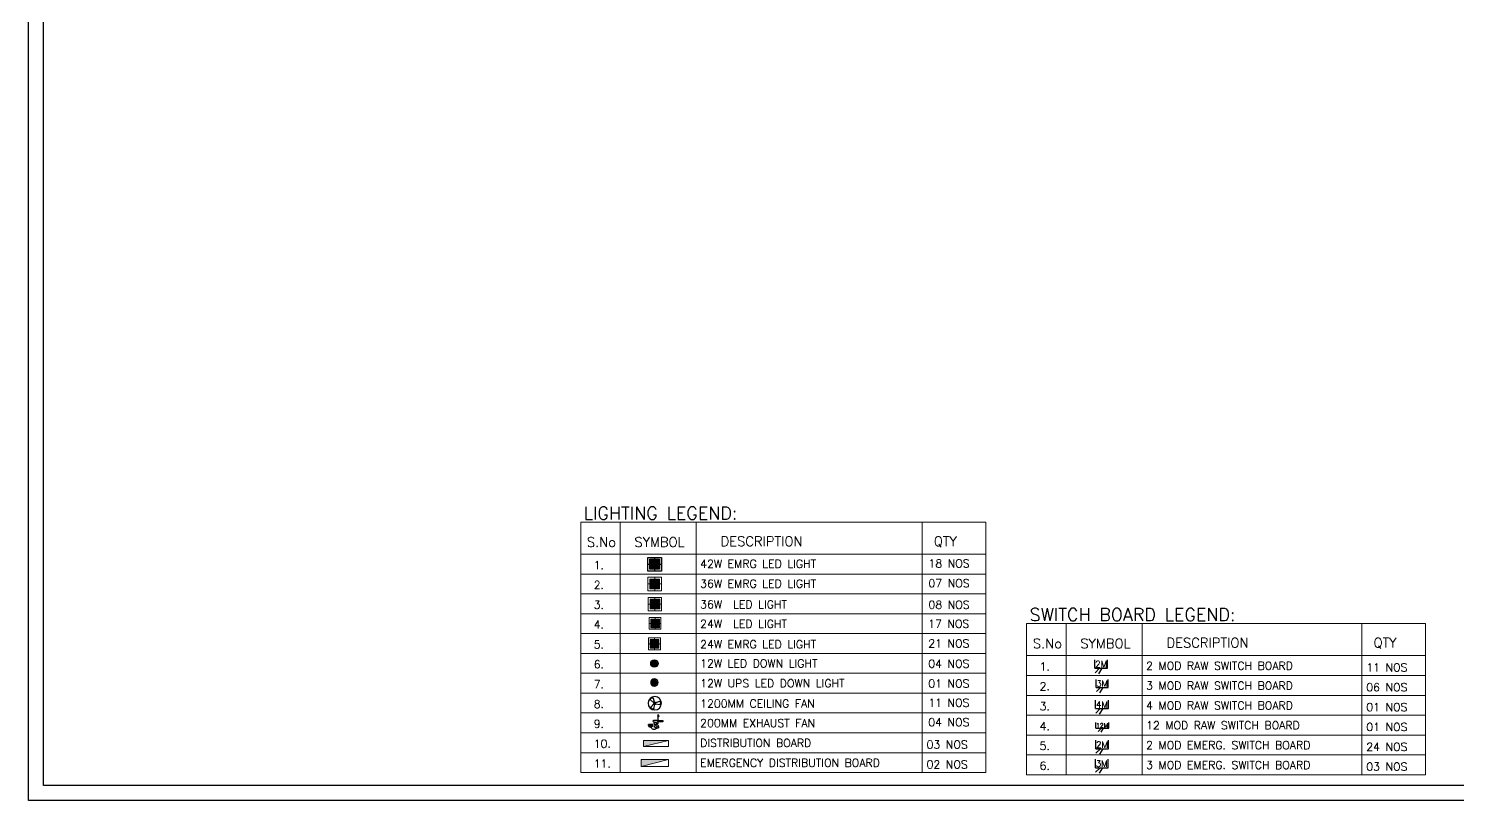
# Model space of a CAD drawing. Extents: x 3505867 to 3988380, y -625948 to -590408.
# Drawn here: x 3555319 to 3577633, y -625948 to -613902 of the extents above; entities that cross this region are included whole.
import ezdxf

# ---------------------------------------------------------------- set-up
doc = ezdxf.new("R2010")
doc.units = 0
doc.header["$LTSCALE"] = 6
doc.header["$MEASUREMENT"] = 0
doc.linetypes.add('ACAD_ISO04W100', pattern=[30, 24, -3, 0, -3])
doc.linetypes.add('CONTINU', pattern=[0])
doc.layers.get('0').update_dxf_attribs({"linetype": 'CONTINUOUS'})
for name, color, linetype in [('24W RAW POWER', 1, 'CONTINUOUS'), ('24W UPS POWER LIGHT', 5, 'CONTINUOUS'), ('ELE 36W EMERGENCY LIGHT', 5, 'CONTINUOUS'), ('ELE 36W LED LIGHT', 6, 'CONTINUOUS'), ('ELE-1200MM CEILINGFAN', 6, 'CONTINUOUS'), ('ELE-12M P.SB', 5, 'CONTINUOUS'), ('ELE-12W LED', 1, 'CONTINUOUS'), ('ELE-12W UPS LIGHT', 3, 'CONTINUOUS'), ('ELE-2M RAW P.SB', 40, 'CONTINUOUS'), ('ELE-2M UPS P.SB', 3, 'CONTINUOUS'), ('ELE-3M RAW P.SB', 40, 'CONTINUOUS'), ('ELE-3M UPS P.SB', 3, 'CONTINUOUS'), ('ELE-4M RAW P.SB', 7, 'CONTINUOUS'), ('ELE-EXHAUST FAN', 10, 'CONTINUOUS'), ('ELE-LIGHTING WIRRING', 7, 'CONTINUOUS')]:
    doc.layers.add(name, color=color, linetype=linetype)
for name, color, linetype, lineweight in [('axes', 40, 'ACAD_ISO04W100', 25), ('ELE-24W EMERGENCY  LED LIGHT', 5, 'CONTINUOUS', 18), ('ELE-24W LED LIGHT', 1, 'CONTINUOUS', 18), ('ELE-36W EMERGENCY  LED LIGHT', 7, 'CONTINUOUS', 18), ('ELE-36W LED LIGHT', 210, 'CONTINUOUS', 18), ('ELE. DB', 1, 'CONTINUOUS', 9), ('hatch', 252, 'CONTINUOUS', 9)]:
    doc.layers.add(name, color=color, linetype=linetype, lineweight=lineweight)
doc.layers.add('ELE-42W EMERGENCY DOWN LIGHT', color=7, linetype='CONTINUOUS', true_color=0x608ec6)
doc.styles.add('ROMANS', font='romans.shx')
doc.styles.get("Standard").update_dxf_attribs({"font": 'SIMPLEX'})

# ---------------------------------------------------------------- blocks, each defined once
blk = doc.blocks.new('ELE.EMERGENCY 40W LED LIGHT')
at = {"layer": 'ELE-36W EMERGENCY  LED LIGHT'}
h = blk.add_hatch(dxfattribs=at)
h.set_pattern_fill('ANSI31', color=5, scale=300, style=0)
h.paths.add_polyline_path([(-208, -208), (-208, 208), (208, 208), (208, -208)])
for p, q in [((-288, 0), (288, 0)), ((0, 288), (0, -288))]:
    blk.add_line(p, q, dxfattribs=at)
for points in [[(-288, -288), (-288, 288), (288, 288), (288, -288)], [(-208, -208), (-208, 208), (208, 208), (208, -208)]]:
    blk.add_lwpolyline(points, close=True, dxfattribs=at)
blk = doc.blocks.new('light300x600')
at = {"layer": 'ELE-36W LED LIGHT', "lineweight": 0}
for p, q in [((918215, -78407), (918215, -79007)), ((918815, -78407), (918215, -78407)), ((918298, -78491), (918299, -78491)), ((918298, -78544), (918352, -78491)), ((918298, -78597), (918405, -78491)), ((918298, -78650), (918458, -78491)), ((918298, -78703), (918511, -78491)), ((918298, -78756), (918564, -78491)), ((918298, -78809), (918617, -78491)), ((918298, -78862), (918670, -78491)), ((918298, -78916), (918723, -78491)), ((918298, -78491), (918298, -78924)), ((918731, -78491), (918298, -78491)), ((918515, -78407), (918515, -79007)), ((918731, -78924), (918731, -78491)), ((918815, -79007), (918815, -78407)), ((918215, -78707), (918815, -78707)), ((918215, -79007), (918815, -79007)), ((918298, -78924), (918731, -78924)), ((918343, -78924), (918731, -78536)), ((918396, -78924), (918731, -78589)), ((918449, -78924), (918731, -78642)), ((918502, -78924), (918731, -78695)), ((918555, -78924), (918731, -78748)), ((918608, -78924), (918731, -78801)), ((918661, -78924), (918731, -78854)), ((918714, -78924), (918731, -78907))]:
    blk.add_line(p, q, dxfattribs=at)
blk = doc.blocks.new('24w led light')
at = {"layer": 'ELE-24W LED LIGHT', "color": 1, "lineweight": 0}
for p, q in [((159, 159), (-160, 159)), ((-160, 159), (-160, -160)), ((115, 115), (-116, 115)), ((-116, 115), (-116, -116)), ((110, -116), (-116, 110)), ((82, -116), (-116, 82)), ((54, -116), (-116, 54)), ((26, -116), (-116, 26)), ((115, -92), (-92, 115)), ((115, -64), (-64, 115)), ((115, -35), (-35, 115)), ((115, -7), (-7, 115)), ((-1, -160), (-1, 159)), ((115, 21), (21, 115)), ((115, 49), (49, 115)), ((115, 77), (77, 115)), ((115, 106), (106, 115)), ((115, -116), (115, 115)), ((159, -160), (159, 159)), ((-160, -1), (159, -1)), ((-160, -160), (159, -160)), ((-3, -116), (-116, -3)), ((-31, -116), (-116, -31)), ((-59, -116), (-116, -59)), ((-87, -116), (-116, -87)), ((-115, -116), (-116, -115)), ((-116, -116), (115, -116))]:
    blk.add_line(p, q, dxfattribs=at)
blk = doc.blocks.new('24w led emeregency')
at = {"layer": 'ELE-24W EMERGENCY  LED LIGHT'}
h = blk.add_hatch(dxfattribs=at)
h.set_pattern_fill('ANSI31', scale=166.67, style=0)
h.paths.add_polyline_path([(-115, -115), (-115, 115), (115, 115), (115, -115)])
at = {"layer": 'ELE-24W EMERGENCY  LED LIGHT', "color": 5}
for p, q in [((-160, 0), (160, 0)), ((0, 160), (0, -160))]:
    blk.add_line(p, q, dxfattribs=at)
for points in [[(-160, -160), (-160, 160), (160, 160), (160, -160)], [(-115, -115), (-115, 115), (115, 115), (115, -115)]]:
    blk.add_lwpolyline(points, close=True, dxfattribs=at)
blk = doc.blocks.new('A$C07FB25EA')
at = {"layer": 'ELE-1200MM CEILINGFAN', "color": 3}
for p, q in [((-14.8, -1), (-14.8, 2.4)), ((-11.8, 4.5), (-2.2, 1.4)), ((0.3, 2.6), (3.2, 12.1)), ((9.8, 7.9), (2.4, 1.2)), ((6.5, 13.4), (9.5, 11.6)), ((-2.4, -1.1), (-12, -3.3)), ((2, -12.5), (-0.1, -2.6)), ((2.2, -1.5), (8.9, -8.8)), ((8.3, -12.3), (5.3, -14))]:
    blk.add_line(p, q, dxfattribs=at)
at = {"layer": 'ELE-1200MM CEILINGFAN', "color": 5, "ltscale": 10}
blk.add_circle((0, 0), 16.4, dxfattribs=at)
at = {"layer": 'ELE-1200MM CEILINGFAN', "color": 3}
for radius in [2.65, 1.58]:
    blk.add_circle((0, 0), radius, dxfattribs=at)
for centre, start, end in [((-12.5, 2.4), 71.9493, 179.5281), ((5.4, 11.4), 59.5281, 162.5229), ((8.3, 9.7), 311.9493, 59.5281), ((-12.5, -1), 179.5281, 282.5229), ((4.2, -12), 191.9493, 299.5281), ((7.2, -10.3), 299.5281, 42.5229)]:
    blk.add_arc(centre, 2.3, start, end, dxfattribs=at)
blk = doc.blocks.new('A$C44D17E71')
at = {"layer": 'ELE-EXHAUST FAN', "color": 1}
for p, q in [((-13.3, 0.7), (-9.8, 2.1)), ((-13.3, 0.7), (-9.8, -0.5)), ((-9.8, 2.1), (-9.8, -0.5)), ((-1, 0.8), (-9.8, 0.8)), ((6.6, -9.3), (4.7, -9.3)), ((4.7, -9.3), (4.7, -16.8)), ((6.6, -16.8), (4.7, -16.8)), ((6.6, -16.8), (6.6, -9.3)), ((6.6, -13), (10.1, -13)), ((6.6, -13.6), (10.1, -13.6))]:
    blk.add_line(p, q, dxfattribs=at)
blk.add_ellipse((-1, 5.6), major_axis=(0, -4.83), ratio=0.36355, dxfattribs=at)
at = {"layer": 'ELE-EXHAUST FAN', "color": 1, "extrusion": (0, 0, -1)}
blk.add_ellipse((-1, -4), major_axis=(0, 4.83), ratio=0.36355, dxfattribs=at)
blk.add_ellipse((6.3, -13.1), major_axis=(0.02, 3.76), ratio=1, start_param=0.079283, end_param=3.06231, dxfattribs=at)
at = {"layer": 'ELE-EXHAUST FAN', "color": 1}
blk.add_open_spline([(-1, 0.8), (-0.8, -0.3), (3.4, 2.5), (7.6, -7), (-1, -6), (5.2, 0.4), (14.3, 3.1), (9.2, -9.4), (5.4, -2.5), (11.7, 0), (16.8, -10.8), (10.1, -10.7), (10.1, -13)], degree=3, knots=[0, 0, 0, 0, 6.261699, 12.352893, 15.787239, 21.858742, 28.752755, 35.678217, 39.225495, 45.354107, 53.693878, 67.421453, 67.421453, 67.421453, 67.421453], dxfattribs=at)
blk = doc.blocks.new('18W LED')
at = {"layer": 'ELE-12W LED'}
h = blk.add_hatch(dxfattribs=at)
h.set_pattern_fill('ANSI31', color=252)
h.set_pattern_definition([(45, (-1135553.9097, 459369.4158), (-2.24506403, 2.24506403), [])])
edge = h.paths.add_edge_path()
edge.add_arc((0, 0), 85.7, 0, 360)
at = {"layer": 'ELE-12W LED', "color": 1}
for p, q in [((-126, 0), (126, 0)), ((0, -126), (0, 126))]:
    blk.add_line(p, q, dxfattribs=at)
for radius in [126, 85.7]:
    blk.add_circle((0, 0), radius, dxfattribs=at)
blk = doc.blocks.new('54W EME')
at = {"layer": 'ELE-42W EMERGENCY DOWN LIGHT'}
h = blk.add_hatch(dxfattribs=at)
h.set_pattern_fill('ANSI31', color=8, scale=312.5, style=0)
h.paths.add_polyline_path([(-216, -216), (-216, 216), (216, 216), (216, -216)])
for p, q in [((-300, 0), (300, 0)), ((0, 300), (0, -300))]:
    blk.add_line(p, q, dxfattribs=at)
for points in [[(-300, -300), (-300, 300), (300, 300), (300, -300)], [(-216, -216), (-216, 216), (216, 216), (216, -216)]]:
    blk.add_lwpolyline(points, close=True, dxfattribs=at)
blk = doc.blocks.new('RPDB')
at = {"layer": 'ELE. DB'}
h = blk.add_hatch(color=1, dxfattribs=at)
h.dxf.hatch_style = 1
h.paths.add_polyline_path([(150, 0), (150, 600), (0, 600)])
at = {"layer": 'ELE. DB', "color": 1}
blk.add_line((0, 600), (150, 0), dxfattribs=at)
blk.add_lwpolyline([(0, 0), (0, 600), (150, 600), (150, 0)], close=True, dxfattribs=at)
blk = doc.blocks.new('UPS DB')
at = {"layer": 'hatch'}
h = blk.add_hatch(color=3, dxfattribs=at)
h.dxf.hatch_style = 1
h.paths.add_polyline_path([(0, -150), (600, -150), (600, 0)])
at = {"layer": 'ELE. DB', "color": 3}
blk.add_line((600, 0), (0, -150), dxfattribs=at)
blk.add_lwpolyline([(0, 0), (600, 0), (600, -150), (0, -150)], close=True, dxfattribs=at)
blk = doc.blocks.new('2M UPS SB')
at = {"layer": 'ELE-2M UPS P.SB', "color": 3}
for p, q in [((-240, 160), (-240, 0)), ((0, 160), (-240, 160)), ((-134, 160), (-69, 265)), ((-88, 160), (-3, 245)), ((0, 160), (0, 0))]:
    blk.add_line(p, q, dxfattribs=at)
blk.add_text('2M', height=120, rotation=180, dxfattribs=at).set_placement((-6, 143))
blk = doc.blocks.new('2M SB')
at = {"layer": 'ELE-2M RAW P.SB'}
for p, q in [((-240, 160), (-240, 0)), ((0, 160), (-240, 160)), ((-134, 160), (-69, 265)), ((-88, 160), (-3, 245)), ((0, 160), (0, 0))]:
    blk.add_line(p, q, dxfattribs=at)
blk.add_text('2M', height=120, rotation=180, dxfattribs=at).set_placement((-6, 143))
blk = doc.blocks.new('4M P.SB')
at = {"layer": 'ELE-2M RAW P.SB'}
for p, q in [((0, 0), (3.33, 0)), ((0, 0), (0, -5)), ((0, -2.79), (-2.19, -1.44)), ((0, -1.84), (-1.77, -0.07)), ((0, -5), (3.33, -5))]:
    blk.add_line(p, q, dxfattribs=at)
blk.add_text('4M', height=2.5, rotation=270, dxfattribs=at).set_placement((0.35, -0.13))
blk = doc.blocks.new('12M')
at = {"layer": 'ELE-3M RAW P.SB'}
for p, q in [((66145.49, -30924.53), (66145.49, -30921.2)), ((66152.84, -30924.53), (66152.84, -30921.2)), ((66145.49, -30924.53), (66152.84, -30924.53)), ((66148.6, -30924.53), (66146.83, -30926.3)), ((66149.55, -30924.53), (66148.2, -30926.72))]:
    blk.add_line(p, q, dxfattribs=at)
blk.add_text('12M', height=2.5, dxfattribs=at).set_placement((66145.61, -30924.18))
blk = doc.blocks.new('3M UPS SB')
at = {"layer": 'ELE-3M UPS P.SB', "color": 3}
for p, q in [((-240, 160), (-240, 0)), ((0, 160), (-240, 160)), ((-134, 160), (-69, 265)), ((-88, 160), (-3, 245)), ((0, 160), (0, 0))]:
    blk.add_line(p, q, dxfattribs=at)
blk.add_text('3M', height=120, rotation=180, dxfattribs=at).set_placement((-6, 143))
blk = doc.blocks.new('TEWSER')
at = {"layer": 'ELE-3M RAW P.SB'}
for p, q in [((0, 0), (125, 0)), ((0, 0), (0, -188)), ((0, -105), (-82, -54)), ((0, -69), (-66, -3)), ((0, -188), (125, -188))]:
    blk.add_line(p, q, dxfattribs=at)
blk.add_text('3M', height=93.8, rotation=270, dxfattribs=at).set_placement((13, -5))
blk = doc.blocks.new('QWE')
at = {"layer": 'ELE-12W UPS LIGHT'}
h = blk.add_hatch(dxfattribs=at)
h.set_pattern_fill('ANSI31', color=8)
h.set_pattern_definition([(45, (-1135553.9097, 459369.4158), (-2.24506403, 2.24506403), [])])
edge = h.paths.add_edge_path()
edge.add_arc((0, 0), 85.7, 0, 360)
at = {"layer": 'ELE-12W UPS LIGHT', "color": 3}
for p, q in [((-126, 0), (126, 0)), ((0, -126), (0, 126))]:
    blk.add_line(p, q, dxfattribs=at)
for radius in [126, 85.7]:
    blk.add_circle((0, 0), radius, dxfattribs=at)

msp = doc.modelspace()

# ---------------------------------------------------------------- linework, layer by layer
for points in [[(3600400.2, -593936.6), (3600400.2, -625948), (3555319, -625948), (3555319, -593936.6)], [(3600168.4, -594168.4), (3600168.4, -625716.2), (3555550.8, -625716.2), (3555550.8, -594168.4)]]:
    msp.add_lwpolyline(points, close=True)
at = {"layer": 'axes', "color": 7, "linetype": 'CONTINU', "lineweight": 0}
for p, q in [((3564556.6, -621605.9), (3564556.6, -625513.1)), ((3565745.6, -621605.9), (3565745.6, -625513.1)), ((3569273.3, -621605.9), (3569273.3, -625513.1)), ((3563941.7, -622105.5), (3570267.6, -622105.5)), ((3563941.7, -622415.3), (3570267.6, -622415.3)), ((3563941.7, -622725.1), (3570267.6, -622725.1)), ((3563941.7, -623034.9), (3570267.6, -623034.9)), ((3571520.7, -623189.1), (3571520.7, -625547.4)), ((3572709.7, -623189.1), (3572709.7, -625547.4)), ((3576140.8, -623189.1), (3576140.8, -625547.4)), ((3563941.7, -623344.7), (3570267.6, -623344.7)), ((3563941.7, -623654.4), (3570267.6, -623654.4)), ((3570905.8, -623688.7), (3577135.1, -623688.7)), ((3563941.7, -623964.2), (3570267.6, -623964.2)), ((3570905.8, -623998.4), (3577135.1, -623998.4)), ((3563941.7, -624274), (3570267.6, -624274)), ((3570905.8, -624308.2), (3577135.1, -624308.2)), ((3563941.7, -624583.8), (3570267.6, -624583.8)), ((3570905.8, -624618), (3577135.1, -624618)), ((3563941.7, -624893.6), (3570267.6, -624893.6)), ((3570905.8, -624927.8), (3577135.1, -624927.8)), ((3563941.7, -625203.4), (3570267.6, -625203.4)), ((3570905.8, -625237.6), (3577135.1, -625237.6)), ((3563941.7, -625513.1), (3570267.6, -625513.1)), ((3570905.8, -625547.4), (3577135.1, -625547.4))]:
    msp.add_line(p, q, dxfattribs=at)
for points in [[(3563941.7, -625513.1), (3563941.7, -621605.9), (3570267.6, -621605.9), (3570267.6, -625513.1)], [(3570905.8, -625547.4), (3570905.8, -623189.1), (3577135.1, -623189.1), (3577135.1, -625547.4)]]:
    msp.add_lwpolyline(points, dxfattribs=at)

# ---------------------------------------------------------------- block references
at = {"layer": '24W RAW POWER', "lineweight": 9, "xscale": 0.5845946691697645, "yscale": 0.5845946691697645, "zscale": 0.5845946691697645}
msp.add_blockref('24w led light', (3565102.6, -623184.5), dxfattribs=at)
at = {"layer": '24W UPS POWER LIGHT', "lineweight": 9, "xscale": 0.5827678108277604, "yscale": 0.5827678108277604, "zscale": 0.5827678108277604}
msp.add_blockref('24w led emeregency', (3565092.7, -623503.5), dxfattribs=at)
at = {"layer": 'ELE 36W EMERGENCY LIGHT', "xscale": 0.36422988176771, "yscale": 0.36422988176771, "zscale": 0.36422988176771}
msp.add_blockref('ELE.EMERGENCY 40W LED LIGHT', (3565097.5, -622570.5), dxfattribs=at)
at = {"layer": 'ELE 36W LED LIGHT', "xscale": 0.3496606864969679, "yscale": 0.3496606864969679, "zscale": 0.3496606864969679, "rotation": 89.9999999995464}
msp.add_blockref('light300x600', (3537579.9, -944053.4), dxfattribs=at)
at = {"layer": 'ELE-1200MM CEILINGFAN', "color": 7, "ltscale": 8, "xscale": -6.343525579293813, "yscale": 6.343525579293813, "zscale": 6.343525579293813}
msp.add_blockref('A$C07FB25EA', (3565097.9, -624432.5), dxfattribs=at)
at = {"layer": 'ELE-12M P.SB', "color": 5, "linetype": 'CONTINU', "xscale": 27.20566415591583, "yscale": 27.20566415591583, "zscale": 27.20566415591583}
msp.add_blockref('12M', (1772456.4, 216500.2), dxfattribs=at)
at = {"layer": 'ELE-12W LED', "color": 6, "xscale": 0.4614878133998618, "yscale": 0.4614878133998618, "zscale": 0.4614878133998618}
msp.add_blockref('18W LED', (3565092.7, -623811.7), dxfattribs=at)
at = {"layer": 'ELE-12W UPS LIGHT', "linetype": 'ByBlock', "xscale": -0.4614878133998618, "yscale": 0.4614878133998618, "zscale": 0.4614878133998618}
msp.add_blockref('QWE', (3565092.7, -624108.3), dxfattribs=at)
at = {"layer": 'ELE-2M RAW P.SB', "color": 6, "xscale": 0.8333333333330731, "yscale": 0.8333333333330731, "zscale": 0.8333333333330731, "rotation": 179.9999999999999}
msp.add_blockref('2M SB', (3571971, -623752.6), dxfattribs=at)
at = {"layer": 'ELE-2M UPS P.SB', "color": 6, "xscale": 0.8333333333330731, "yscale": 0.8333333333330731, "zscale": 0.8333333333330731, "rotation": 180}
msp.add_blockref('2M UPS SB', (3571984.6, -625008), dxfattribs=at)
at = {"layer": 'ELE-3M RAW P.SB', "color": 26, "linetype": 'ByBlock', "rotation": 90}
msp.add_blockref('TEWSER', (3571991.6, -624184.9), dxfattribs=at)
at = {"layer": 'ELE-3M UPS P.SB', "color": 6, "xscale": 0.8333333333330731, "yscale": 0.8333333333330731, "zscale": 0.8333333333330731, "rotation": 180}
msp.add_blockref('3M UPS SB', (3571979, -625304.5), dxfattribs=at)
at = {"layer": 'ELE-42W EMERGENCY DOWN LIGHT', "linetype": 'ByBlock', "xscale": 0.3543787660439607, "yscale": 0.3543787660439607, "zscale": 0.3543787660439607}
msp.add_blockref('54W EME', (3565095.2, -622261.4), dxfattribs=at)
at = {"layer": 'ELE-4M RAW P.SB', "color": 7, "linetype": 'CONTINU', "xscale": 39.99999999998751, "yscale": 39.99999999998751, "zscale": 39.99999999998751, "rotation": 89.99999999999993}
msp.add_blockref('4M P.SB', (3571982.7, -624516), dxfattribs=at)
at = {"layer": 'ELE-EXHAUST FAN', "xscale": 8.475743973959146, "yscale": 8.475743973959146, "zscale": 8.475743973959146, "rotation": 270}
msp.add_blockref('A$C44D17E71', (3565144.5, -624722), dxfattribs=at)
at = {"layer": 'ELE. DB'}
for name, p, xscale, yscale, zscale, rotation in [('RPDB', (3565312.4, -625109.1), 0.6480274736287961, 0.6480274736287961, 0.6480274736287961, 89.9999999999999), ('UPS DB', (3565313.5, -625417.3), 0.7097461312461177, 0.7097461312461177, 0.7097461312461177, 179.9999999999998)]:
    msp.add_blockref(name, p, dxfattribs=dict(at, xscale=xscale, yscale=yscale, zscale=zscale, rotation=rotation))

# ---------------------------------------------------------------- texts
at = {"layer": 'ELE-LIGHTING WIRRING', "color": 7, "linetype": 'CONTINU', "lineweight": 0, "attachment_point": 1, "style": 'ROMANS'}
for s, insert, char_height, width in [('{\\C256;LIGHTING LEGEND:}', (3563988.4, -621364.8), 200, 4776.923), ('{\\C256;S.No}', (3564037.9, -621841.2), 150, 383.957), ('{\\C256;SYMBOL}', (3564780.5, -621841.2), 150, 383.957), ('{\\C256;DESCRIPTION}', (3566127.1, -621829), 150, 383.957), ('{\\C256;QTY}', (3569456.2, -621829), 150, 383.957), ('{\\C256;1.}', (3564144.3, -622212.5), 125, 383.957), ('{\\C256;42W EMRG LED LIGHT}', (3565807.3, -622193.5), 125, 2689.156), ('{\\C256;18 NOS\\P}', (3569372.2, -622187), 125, 1147.952), ('{\\C256;2.}', (3564144.3, -622522.3), 125, 383.957), ('{\\C256;36W EMRG LED LIGHT}', (3565807.3, -622503.3), 125, 2689.156), ('{\\C256;07 NOS\\P}', (3569372.2, -622496.8), 125, 1147.952), ('{\\C256;3.}', (3564144.3, -622832.1), 125, 383.957), ('{\\C256;36W  LED LIGHT}', (3565807.3, -622826.1), 125, 2689.156), ('{\\C256;08 NOS\\P}', (3569372.2, -622831.8), 125, 1159.587), ('{\\C256;SWITCH BOARD LEGEND:}', (3570952.5, -622948), 200, 4776.923), ('{\\C256;4.}', (3564144.3, -623141.8), 125, 383.957), ('{\\C256;24W  LED LIGHT}', (3565807.3, -623130.3), 125, 2689.156), ('{\\C256;17 NOS}', (3569368.3, -623129.1), 125, 1050.993), ('{\\C256;5.}', (3564144.3, -623451.6), 125, 383.957), ('{\\C256;24W EMRG LED LIGHT}', (3565807.3, -623449.1), 125, 2689.156), ('{\\C256;21 NOS}', (3569369.8, -623435.8), 125, 1066.506), ('{\\C256;S.No}', (3571002, -623424.3), 150, 383.957), ('{\\C256;SYMBOL}', (3571744.6, -623424.3), 150, 383.957), ('{\\C256;DESCRIPTION}', (3573091.2, -623412.2), 150, 383.957), ('{\\C256;QTY}', (3576323.7, -623412.2), 150, 383.957), ('{\\C256;6.}', (3564144.3, -623761.4), 125, 383.957), ('{\\C256;12W LED DOWN LIGHT}', (3565807.3, -623748.2), 125, 2689.156), ('{\\C256;04 NOS\\P}', (3569369.8, -623751.7), 125, 1070.385), ('{\\C256;1.}', (3571108.4, -623795.6), 125, 383.957), ('{\\C256;2 MOD RAW SWITCH BOARD}', (3572771.4, -623784.4), 125, 2689.156), ('{\\C256;11 NOS}', (3576210.2, -623809.8), 125, 930.343), ('{\\C256;7.}', (3564144.3, -624071.2), 125, 383.957), ('{\\C256;12W UPS LED DOWN LIGHT}', (3565807.3, -624058), 125, 2689.156), ('{\\C256;01 NOS}', (3569369.8, -624061.4), 125, 1070.385), ('{\\C256;2.}', (3571108.4, -624105.4), 125, 383.957), ('{\\C256;3 MOD RAW SWITCH BOARD}', (3572771.4, -624094.1), 125, 2689.156), ('{\\C256;06 NOS\\P}', (3576210.2, -624119.6), 125, 1056.639), ('{\\C256;8.}', (3564144.3, -624381), 125, 383.957), ('{\\C256;1200MM CEILING FAN}', (3565807.3, -624374.4), 125, 2689.156), ('{\\C256;11 NOS\\P}', (3569369.8, -624361.1), 125, 941.326), ('{\\C256;3.}', (3571108.4, -624415.2), 125, 383.957), ('{\\C256;4 MOD RAW SWITCH BOARD}', (3572771.4, -624403.9), 125, 2689.156), ('{\\C256;01 NOS\\P}', (3576210.2, -624429.4), 125, 1056.639), ('{\\C256;9.}', (3564144.3, -624690.8), 125, 383.957), ('{\\C256;200MM EXHAUST FAN}', (3565807.3, -624679.5), 125, 2689.156), ('{\\C256;04 NOS\\P}', (3569369.8, -624666.2), 125, 974.272), ('{\\C256;4.}', (3571108.4, -624725), 125, 383.957), ('{\\C256;12 MOD RAW SWITCH BOARD}', (3572771.4, -624713.7), 125, 3079.025), ('{\\C256;01 NOS}', (3576210.2, -624739.2), 125, 957.799), ('{\\C256;10.}', (3564144.3, -625000.5), 125, 383.957), ('{\\C256;DISTRIBUTION BOARD}', (3565807.3, -624989.3), 125, 2689.156), ('{\\C256;03 NOS}', (3569342.8, -625014.7), 125, 935.835), ('{\\C256;2 MOD EMERG. SWITCH BOARD}', (3572771.4, -625023.5), 125, 3265.722), ('{\\C256;5.}', (3571108.4, -625034.8), 125, 383.957), ('{\\C256;24 NOS}', (3576210.2, -625049), 125, 858.959), ('{\\C256;11.}', (3564144.3, -625310.3), 125, 383.957), ('{\\C256;EMERGENCY DISTRIBUTION BOARD}', (3565807.3, -625299.1), 125, 3468.893), ('{\\C256;02 NOS}', (3569342.8, -625324.5), 125, 1029.183), ('{\\C256;6.}', (3571108.4, -625344.5), 125, 383.957), ('{\\C256;3 MOD EMERG. SWITCH BOARD}', (3572771.4, -625333.3), 125, 3051.569), ('{\\C256;03 NOS\\P}', (3576210.2, -625358.8), 125, 897.397)]:
    msp.add_mtext(s, dxfattribs=dict(at, insert=insert, char_height=char_height, width=width))

doc.saveas('drawing.dxf')
